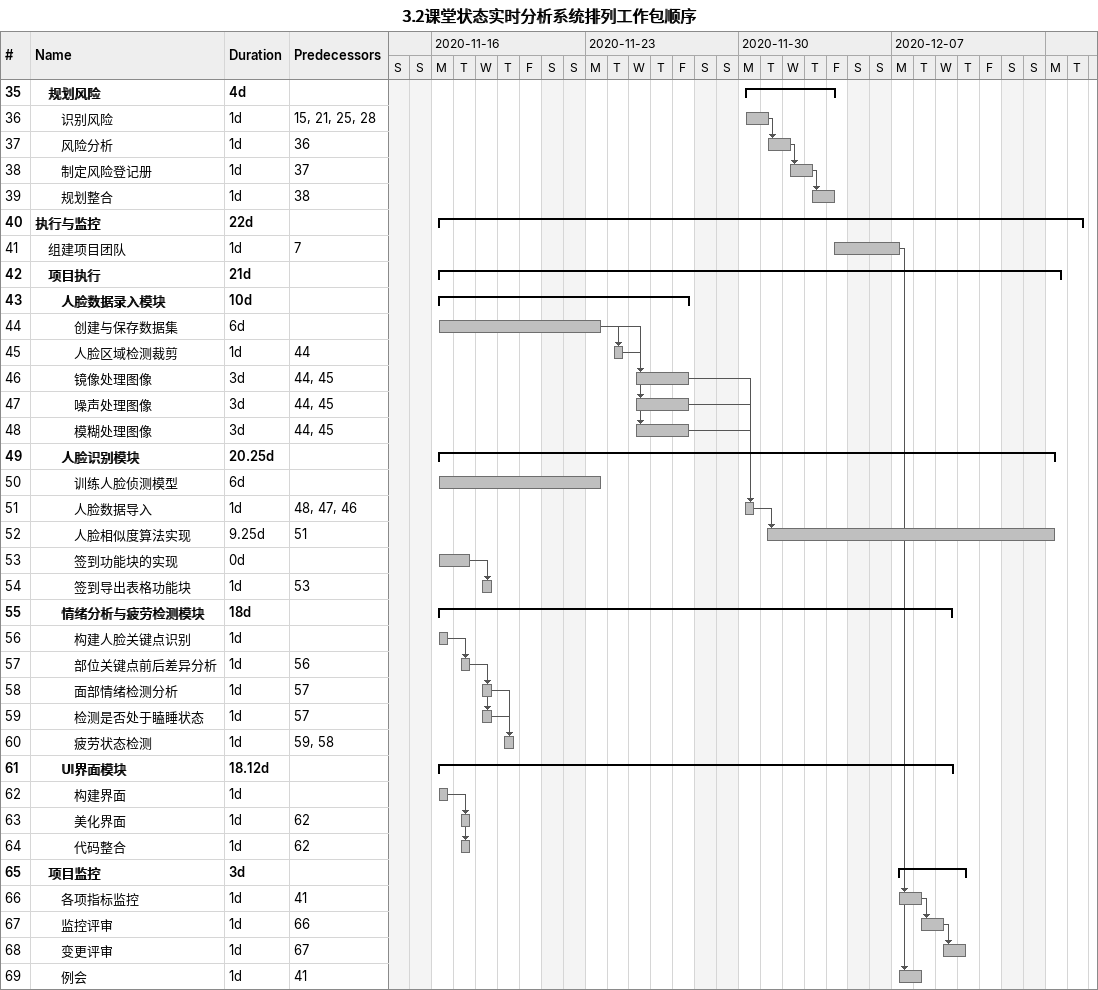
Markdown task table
3.2课堂状态实时分析系统排列工作包顺序

| ID | Level | Task | Duration | Start | Finish | Predecessors |
|---|---|---|---|---|---|---|
| 35 | 2 | **规划风险** | 4d | 2020-11-30 | 2020-12-04 |  |
| 36 | 3 | 识别风险 | 1d | 2020-11-30 | 2020-12-01 | 15, 21, 25, 28 |
| 37 | 3 | 风险分析 | 1d | 2020-12-01 | 2020-12-02 | 36 |
| 38 | 3 | 制定风险登记册 | 1d | 2020-12-02 | 2020-12-03 | 37 |
| 39 | 3 | 规划整合 | 1d | 2020-12-03 | 2020-12-04 | 38 |
| 40 | 1 | **执行与监控** | 22d | 2020-11-16 | 2020-12-15 |  |
| 41 | 2 | 组建项目团队 | 1d | 2020-12-04 | 2020-12-07 | 7 |
| 42 | 2 | **项目执行** | 21d | 2020-11-16 | 2020-12-14 |  |
| 43 | 3 | **人脸数据录入模块** | 10d | 2020-11-16 | 2020-11-27 |  |
| 44 | 4 | 创建与保存数据集 | 6d | 2020-11-16 | 2020-11-23 |  |
| 45 | 4 | 人脸区域检测裁剪 | 1d | 2020-11-24 | 2020-11-24 | 44 |
| 46 | 4 | 镜像处理图像 | 3d | 2020-11-25 | 2020-11-27 | 44, 45 |
| 47 | 4 | 噪声处理图像 | 3d | 2020-11-25 | 2020-11-27 | 44, 45 |
| 48 | 4 | 模糊处理图像 | 3d | 2020-11-25 | 2020-11-27 | 44, 45 |
| 49 | 3 | **人脸识别模块** | 20.25d | 2020-11-16 | 2020-12-14 |  |
| 50 | 4 | 训练人脸侦测模型 | 6d | 2020-11-16 | 2020-11-23 |  |
| 51 | 4 | 人脸数据导入 | 1d | 2020-11-30 | 2020-11-30 | 48, 47, 46 |
| 52 | 4 | 人脸相似度算法实现 | 9.25d | 2020-12-01 | 2020-12-14 | 51 |
| 53 | 4 | 签到功能块的实现 | 0d | 2020-11-16 | 2020-11-17 |  |
| 54 | 4 | 签到导出表格功能块 | 1d | 2020-11-18 | 2020-11-18 | 53 |
| 55 | 3 | **情绪分析与疲劳检测模块** | 18d | 2020-11-16 | 2020-12-09 |  |
| 56 | 4 | 构建人脸关键点识别 | 1d | 2020-11-16 | 2020-11-16 |  |
| 57 | 4 | 部位关键点前后差异分析 | 1d | 2020-11-17 | 2020-11-17 | 56 |
| 58 | 4 | 面部情绪检测分析 | 1d | 2020-11-18 | 2020-11-18 | 57 |
| 59 | 4 | 检测是否处于瞌睡状态 | 1d | 2020-11-18 | 2020-11-18 | 57 |
| 60 | 4 | 疲劳状态检测 | 1d | 2020-11-19 | 2020-11-19 | 59, 58 |
| 61 | 3 | **UI界面模块** | 18.12d | 2020-11-16 | 2020-12-09 |  |
| 62 | 4 | 构建界面 | 1d | 2020-11-16 | 2020-11-16 |  |
| 63 | 4 | 美化界面 | 1d | 2020-11-17 | 2020-11-17 | 62 |
| 64 | 4 | 代码整合 | 1d | 2020-11-17 | 2020-11-17 | 62 |
| 65 | 2 | **项目监控** | 3d | 2020-12-07 | 2020-12-10 |  |
| 66 | 3 | 各项指标监控 | 1d | 2020-12-07 | 2020-12-08 | 41 |
| 67 | 3 | 监控评审 | 1d | 2020-12-08 | 2020-12-09 | 66 |
| 68 | 3 | 变更评审 | 1d | 2020-12-09 | 2020-12-10 | 67 |
| 69 | 3 | 例会 | 1d | 2020-12-07 | 2020-12-08 | 41 |
